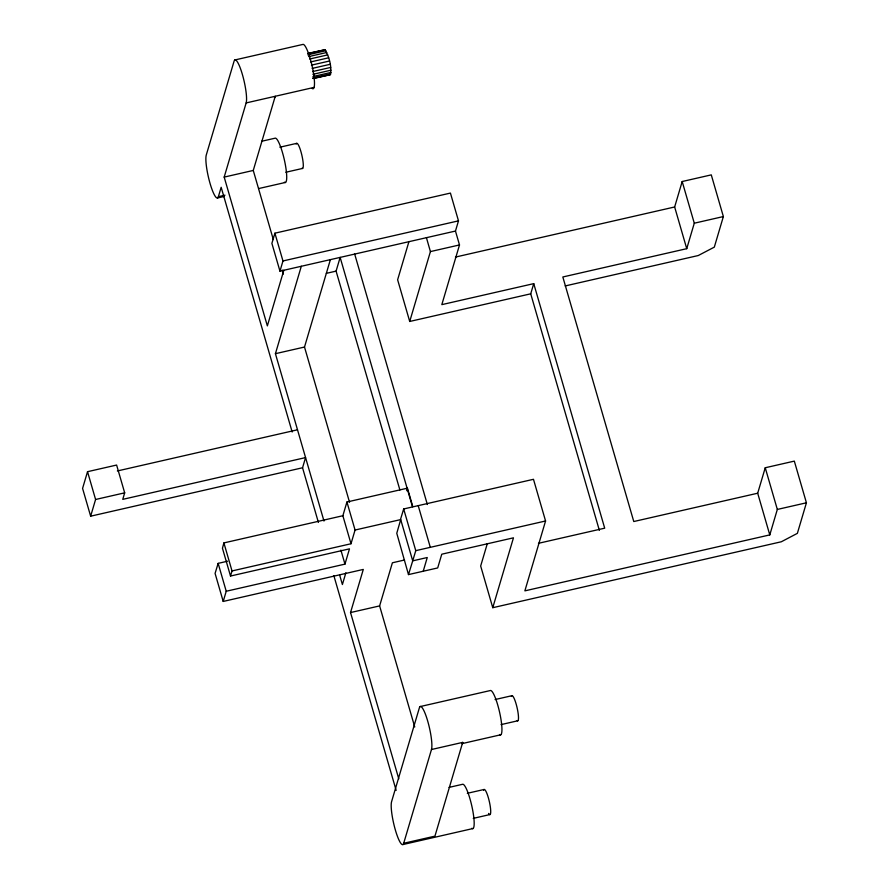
<?xml version="1.0" encoding="UTF-8"?>
<svg xmlns="http://www.w3.org/2000/svg" width="889" height="889" viewBox="0 0 889 889"><rect width="100%" height="100%" fill="white"/><g stroke="black" fill="none" stroke-linecap="round" stroke-linejoin="round"><path stroke-width="1.33" d="M313.584 78.51L330.341 74.676C331.964 66.464 329.208 56.952 325.041 49.74L307.616 53.44M412.774 506.574L407.44 488.172L346.932 502.007L342.865 515.731L223.895 542.912L222.45 548.246L230.518 576.039L349.488 548.846L344.965 564.126L226.228 591.252L223.217 601.442L363.301 569.427L350.533 612.554L398.783 778.864M423.22 571.249L427.253 557.525L412.718 560.848L408.484 574.594L437.699 567.938L441.766 554.203L513.464 537.823L492.762 607.698L781.32 541.768L797.366 533.356L806.423 502.796L794.322 461.113L765.24 467.758L757.695 493.217L769.785 534.9L524.866 590.863L545.568 520.987L533.478 479.304L403.673 508.964L400.583 519.165L412.718 560.848L415.763 550.658L403.673 508.964M87.533 471.692L82.577 488.405L90.645 516.187L302.549 467.77L305.56 457.591L122.749 499.362L124.682 492.839L116.615 465.047L87.533 471.692L95.59 499.485L90.645 516.187M224.995 195.169L218.383 196.68L221.161 187.279L292.17 431.998M283.835 270.267L267.356 325.896L224.184 177.1L246.153 102.924A22.747 4.101 77.1 0 0 242.375 74.443A22.747 4.101 77.1 0 0 234.063 61.241L206.281 154.997A22.747 4.101 77.1 0 0 210.071 183.478A22.747 4.101 77.1 0 0 218.383 196.68M273.312 239.53L253.265 170.444L275.246 96.279A22.747 4.101 77.1 0 1 274.445 97.546M274.901 233.185L271.89 243.364L279.957 271.156L455.468 231.051L458.491 220.861L450.423 193.08L274.901 233.185L282.969 260.966L279.957 271.156M323.985 521.054L275.423 353.689L301.315 266.267M349.544 502.263L304.505 347.043L330.397 259.621M399.894 489.961L336.086 271.123L340.143 257.399L412.452 506.652M408.951 241.552L397.627 279.779L409.718 321.462L530.722 293.815L533.744 283.635L441.822 304.638L459.502 244.942L455.468 231.051M409.718 321.462L430.42 251.587L426.409 237.607M230.518 576.039L232.018 570.949L350.999 543.757L355.067 530.033L346.932 502.007M345.877 572.772L342.398 584.529L339.709 575.272M406.695 490.672L407.44 488.172M414.741 726.98L379.614 605.909L392.393 562.781L404.528 560.003M487.316 543.601L480.671 566.015L492.762 607.698M403.695 843.283L431.476 749.516A22.747 4.101 77.1 0 0 427.687 721.035A22.747 4.101 77.1 0 0 419.375 707.833L391.604 801.6A22.747 4.101 77.1 0 0 395.383 830.082A22.747 4.101 77.1 0 0 403.695 843.283L434.932 836.149L462.702 742.382L431.476 749.516M757.695 493.217L633.779 521.532L562.826 276.979L686.741 248.676L674.651 206.981L682.185 181.523L711.278 174.877L723.368 216.56L714.323 247.12L698.265 255.532L565.182 285.947M686.741 248.676L694.287 223.206L682.185 181.523M769.785 534.9L777.33 509.441L765.24 467.758M227.584 561.203L218.149 563.37L215.082 573.405L223.217 601.442M323.94 50.317L324.385 49.606M234.852 59.963L302.771 44.45A22.747 4.101 77.1 0 1 312.428 67.475A22.747 4.101 77.1 0 1 312.128 88.433M308.272 53.573L325.041 49.74M308.461 53.862L313.617 52.684M320.062 51.206L322.651 50.617M307.794 54.851L325.852 50.717M308.705 56.607L326.763 52.484M309.661 59.018L327.719 54.896M310.594 61.941L328.652 57.807M311.439 65.141L329.486 61.019M312.139 68.42L330.186 64.297M312.639 71.553L330.697 67.431M312.917 74.332L330.975 70.209M312.95 76.554L331.008 72.431M312.739 78.076L330.797 73.954M312.928 78.365L330.341 74.676M246.153 102.924L314.073 87.4M261.599 141.273L274.99 138.217A22.747 4.101 77.1 0 1 284.658 161.242A22.747 4.101 77.1 0 1 284.358 182.189M279.857 147.207L296.659 143.362M224.184 177.1L253.265 170.444M285.814 172.255L302.616 168.421M217.594 197.947L224.25 196.425M258.866 188.512L285.502 182.434M282.969 260.966L458.491 220.861M326.352 273.345L336.086 271.123M430.42 251.587L459.502 244.942M455.435 257.077L674.651 206.981M694.287 223.206L723.368 216.56M275.423 353.689L304.505 347.043M117.37 470.959L297.504 429.798M95.59 499.485L124.682 492.839M355.067 530.033L400.706 519.598L396.772 533.278L408.484 574.594M415.763 550.658L545.568 520.987M538.456 543.312L604.698 528.177L533.744 283.635M777.33 509.441L806.423 502.796M350.533 612.554L379.614 605.909M420.164 706.566L490.228 690.564A22.747 4.101 77.1 0 1 499.885 713.589A22.747 4.101 77.1 0 1 499.585 734.536M495.084 699.554L511.853 695.72M501.04 724.613L517.809 720.779M500.74 734.781L461.913 743.649A22.747 4.101 77.1 0 0 462.702 742.382M449.067 787.387L462.458 784.32A22.747 4.101 77.1 0 1 472.115 807.345A22.747 4.101 77.1 0 1 471.815 828.304M467.314 793.31L484.072 789.488M473.27 818.369L490.028 814.535M402.906 844.55L472.97 828.537M530.722 293.815L599.364 530.389M354.678 254.076L427.353 504.53M418.208 505.652L430.309 547.335M282.18 270.089L283.335 274.079M342.865 515.731L350.999 543.757M340.898 550.113L344.965 564.126M302.549 467.77L318.406 522.432M333.875 575.75L396.15 790.377M223.895 542.912L232.018 570.949M218.149 563.37L226.228 591.252M511.397 696.443A12.891 2.323 77.1 0 1 516.954 707.122A12.891 2.323 77.1 0 1 517.154 720.646M483.627 790.199A12.891 2.323 77.1 0 1 489.55 802.534A12.891 2.323 77.1 0 1 488.572 813.424M296.204 144.085A12.891 2.323 77.1 0 1 301.76 154.764A12.891 2.323 77.1 0 1 301.96 168.288"/></g></svg>
